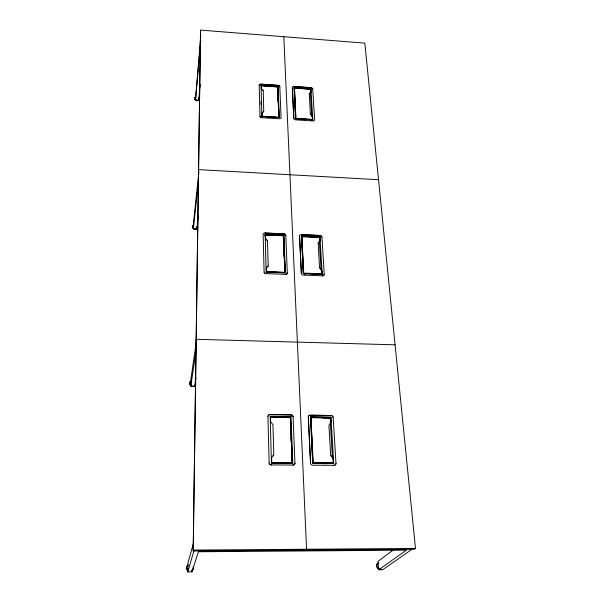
<?xml version="1.0" encoding="UTF-8"?>
<svg xmlns="http://www.w3.org/2000/svg" width="602" height="602" viewBox="0 0 602 602"><rect width="100%" height="100%" fill="white"/><g stroke="black" fill="none" stroke-linecap="round" stroke-linejoin="round"><path stroke-width="0.9" d="M193.558 542.906L187.907 563.179L187.764 571.9L191.993 571.855L192.015 570.109M198.336 177.093L193.475 222.853L193.377 228.813L196.869 228.971L196.907 226.42M200.775 35.977L195.484 99.955L198.698 100.165L198.735 97.644M193.197 550.988L200.534 30.1L364.827 43.133L415.493 548.437L414.221 549.317L193.197 550.988L200.534 30.1M195.951 377.943L194.634 386.251L190.804 386.175L190.924 379.012L196.591 339.934M313.221 462.9L333.403 463.262L333.102 458.099L330.671 454.962L328.91 425.494L330.927 422.446M333.44 463.111L333.169 458.363M313.236 462.968L312.762 462.75L310.767 417.743L310.534 418.119M321.935 274L321.716 270.14L321.897 274.158L319.504 274.512M312.536 119.527L312.303 116.156M310.655 418.127L310.767 417.743M295.981 118.526L294.453 88.08L310.685 89.171L310.835 92.392L309.601 93.385L310.722 92.527M277.703 87.614L277.62 86.966M277.8 87.621L277.665 86.921L261.276 85.762M271.735 462.426L271.66 462.893M262.111 116.216L278.982 117.51L278.831 117.074L278.801 117.48M266.438 271.6L285.077 272.405L266.445 272.149M195.831 96.764C192.708 98.118 196.154 101.979 198.269 100.406M195.484 99.955L200.203 46.858M200.451 44.066L200.782 40.342M198.698 100.165L199.571 90.902M199.826 88.125L200.18 84.415M198.404 171.826L198.637 169.629L378.523 179.712M198.532 175.227L198.931 171.495M193.377 228.813L198.344 182.474M196.869 228.971L197.719 221.521M197.93 219.655L198.359 215.93M330.904 422.484L330.633 417.683L310.918 417.389L313.221 462.765L333.44 462.878M196.086 341.01L196.327 339.31L395.078 344.818M190.804 386.175L196.485 347.7M283.519 235.849L283.459 236.345M312.017 120.084L312.513 119.512M318.187 242.832L319.481 267.356L321.634 269.982M321.935 273.79L303.739 273.127L301.873 236.451L319.722 237.361L319.88 241.124L318.165 242.884M321.897 274.158L303.724 273.443L303.551 273.037M259.199 85.168L259.184 85.258A1.904 1.475 12.7 0 1 260.99 84.212L278.041 85.424A1.768 1.362 13.7 0 1 279.81 86.718L279.825 86.635A1.768 1.362 13.7 0 0 278.056 85.334L261.005 84.122A1.904 1.475 12.7 0 0 259.199 85.168L259.996 116.367A1.941 1.535 12.9 0 0 261.915 117.721L279.366 118.775A1.798 1.422 14 0 0 281.074 117.668L279.825 86.635M261.042 85.303L278.101 86.507L261.042 85.303L261.885 116.495L279.313 117.548L261.9 116.412M261.396 88.915L263.127 90.571M262.743 90.104L263.27 91.098L263.729 111.43M309.277 93.731L310.339 113.996L312.152 116.058L310.339 113.996M259.996 116.367L260.019 116.284A1.941 1.535 12.9 0 0 261.93 117.638L261.915 117.721M263.367 111.859L262.179 112.747L263.744 111.362M268.191 265.918L267.476 240.559M195.71 384.407L194.326 385.927L195.161 385.28A3.13 2.927 3.2 0 0 195.718 384.407L195.816 383.91M266.377 267.709L266.423 271.652L284.814 272.698M292.196 462.75L290.465 417.337L292.309 462.554M194.732 229.061C193.317 229.904 190.962 225.878 193.385 224.96M292.324 87.516L293.806 118.586L292.324 87.516A1.761 1.355 14.7 0 1 293.979 86.47L310.843 87.666A1.881 1.452 15.7 0 1 312.724 88.961L314.643 119.866A1.919 1.513 16.2 0 1 312.874 120.972L295.635 119.843A1.798 1.415 15.1 0 1 293.829 118.504M293.979 86.47L310.82 87.749A1.881 1.452 15.7 0 1 312.701 89.051L312.724 88.961M294.039 87.636L295.559 118.699L312.777 119.828L310.91 88.833L294.017 87.726L310.888 88.923M310.88 92.159L310.655 89.224L294.483 88.027L294.145 88.772M285.807 235.314L285.784 235.39A1.941 1.648 16.2 0 0 283.835 233.877L265.098 233.019L283.835 233.877A1.941 1.648 16.2 0 1 285.807 235.314L287.297 273.007A1.979 1.731 17.4 0 1 285.416 274.422L285.438 274.354A1.987 1.731 17.4 0 0 287.32 272.939L287.297 273.007M264.805 235.954L265.143 234.622L283.896 235.48L283.324 237.466L283.467 241.199M265.136 234.441L283.911 235.224L285.356 272.932L266.174 272.179L265.158 234.366L283.911 235.224M267.642 241.199L265.55 238.678L265.377 234.788L265.693 235.269L265.377 234.788L283.602 235.811L285.077 272.405L283.655 235.909M295.559 118.699L294.506 88.163M295.763 118.609L294.227 88.306M267.04 240.07L265.565 238.625M192.219 386.228L193.302 386.258M310.271 91.241L310.91 88.833M266.234 273.601L266.219 273.669A2.137 1.866 15.3 0 1 264.105 272.096L264.12 272.021A2.137 1.866 15.3 0 0 266.234 273.601L285.438 274.354M267.792 266.453L266.49 267.581L268.206 265.866M312.333 116.397L312.521 119.399L295.823 118.346M312.777 119.828L295.574 118.617M187.764 571.9L193.912 550.875M191.993 571.855L198.374 551.763L406.365 550.16L378.696 569.793L378.011 561.357L393.603 549.716M301.354 273.489L299.533 235.939L301.354 273.489A1.979 1.716 19.4 0 0 303.333 275.122L322.318 275.799A2.122 1.829 21.3 0 0 324.26 274.392L324.237 274.459A2.122 1.829 21.3 0 1 322.288 275.866L322.318 275.799M299.51 236.014A1.934 1.64 17.9 0 1 301.324 234.682L319.858 235.457A2.069 1.753 19.6 0 1 321.935 236.97L324.237 274.459M301.414 236.029L303.257 273.639L322.198 274.384L319.94 236.872L301.391 236.097L319.918 236.947M301.324 234.682L319.858 235.457M301.798 236.684L303.438 273.127L301.625 236.729L319.692 237.241L319.444 237.639M319.451 238.437L319.94 236.872M319.91 240.92L319.654 237.263M321.935 236.97L321.904 237.037A2.069 1.753 19.6 0 0 319.828 235.532M321.483 269.794L319.685 267.95M321.897 274.06L303.724 273.443M292.888 465.045L271.494 464.94A2.393 2.31 38.1 0 1 269.139 463.073L267.928 416.283A2.325 2.205 25.8 0 1 270.132 414.56L290.924 414.876A2.16 2.032 30.2 0 1 293.099 416.667L294.942 463.254A2.227 2.122 41.8 0 1 292.858 465.09L292.888 465.045A2.227 2.122 41.8 0 0 294.972 463.209L294.942 463.254M267.905 416.336A2.325 2.205 25.8 0 1 270.11 414.612L270.132 414.56M270.178 416.321L290.999 416.629L270.178 416.321L271.442 463.088L292.813 463.194L290.999 416.629M270.637 421.626L272.939 424.726L273.82 454.435L271.637 457.633L271.713 462.464L292.211 462.502M378.056 562.968L378.568 562.757C374.707 564.262 377.552 570.816 381.299 569.108M290.036 417.856L290.442 417.096L270.456 416.795L290.405 417.081L292.196 462.614M269.139 463.073L269.162 463.028A2.393 2.31 38.1 0 0 271.517 464.894L271.494 464.94M273.225 455.947L273.684 455.24M293.076 416.719L293.099 416.667A2.16 2.032 30.2 0 0 290.901 414.928L270.11 414.612M333.884 465.323L312.784 465.226A2.227 2.099 43.9 0 1 310.549 463.367L308.322 416.893A2.16 2.017 33.4 0 1 310.323 415.177L330.844 415.493A2.318 2.145 36.1 0 1 333.154 417.269L335.999 463.548A2.393 2.235 45.3 0 1 333.847 465.369L333.884 465.323A2.393 2.235 45.3 0 0 336.029 463.502L336.029 463.502M310.414 416.923L330.919 417.284L333.771 463.487L312.686 463.382L310.414 416.923L330.95 417.239L330.084 418.691M291.797 463.525L292.173 462.84L271.698 462.69M187.342 565.647C186.018 567.272 186.364 569.913 188.193 571.012L186.703 569.161A3.582 3.439 -70.9 0 1 187.35 565.639L188.268 564.834L187.342 565.647M308.292 416.945A2.16 2.017 33.4 0 1 310.293 415.229L330.844 415.493M333.154 417.269L333.117 417.321A2.318 2.145 36.1 0 0 330.814 415.546M330.965 422.19L330.633 417.683L322.777 418.089M310.549 463.367L308.322 416.893M310.918 417.389L312.92 462.878M333.072 458.13L331.393 456.406M190.337 383.158L190.849 382.428M196.41 228.813L196.877 228.211M193.408 226.164L192.941 226.758L193.295 228.211M309.262 93.799L309.616 93.318M262.194 112.687L262.103 116.088M305.786 550.138L306.568 549.242L283.82 36.707M312.461 119.76L312.009 120.009M284.829 272.375L283.376 235.608L265.347 235.013M411.738 549.453L382.654 569.748L378.696 569.793M330.581 417.893L328.225 418.089M304.65 273.918L305.658 273.955M304.657 274.015L305.658 274.06M287.891 417.472L288.99 417.495M287.899 417.562L288.998 417.577M195.65 229.302L197.847 227.819A2.859 2.438 7.3 0 1 197.343 228.534L194.657 229.257L192.482 227.594A2.859 2.438 7.3 0 1 193.001 225.223M319.496 274.414L321.671 274.324M310.767 417.675L330.664 417.811M323.492 463.706L330.927 463.532M193.46 550.085L415.493 548.437M271.442 462.855L292.783 463.013M312.679 463.156L333.726 463.307M270.441 416.908L290.412 417.194M310.948 417.51L330.701 417.871M301.399 236.277L319.925 237.12M277.281 417.389L279.14 417.487M196.651 100.654L198.427 100.519L199.593 99.503A2.641 2.062 8.6 0 1 199.134 100.098L196.651 100.654L194.649 99.187M278.937 117.24L277.77 87.139L278.959 117.48M261.878 116.344L279.29 117.488M295.552 118.549L312.762 119.678M191.188 385.874L189.833 384.309A3.13 2.927 3.2 0 1 190.398 381.45L191.248 380.803C189.043 381.811 189.269 385.325 191.586 386.017M196.726 100.579L195.236 99.202M190.721 384.889L191.511 385.37M330.874 455.759L331.371 456.436M379.553 569.214L378.56 568.943L376.987 567.152A3.514 3.183 64.2 0 1 377.258 563.75M187.47 568.619L187.681 569.665M310.331 92.174L311.791 116.359M319.331 240.95L321.069 269.749M330.31 422.431L332.454 457.994M278.101 86.507L279.298 117.638M278.854 117.473L277.62 86.891L261.245 85.732L261.343 88.742M277.838 95.477L278.056 101.083M278.417 110.422L278.666 116.961M283.828 250.537L284.084 257.077M284.445 266.408L284.656 272.014M290.48 422.717L290.661 427.33M291.052 437.488L291.233 442.101M291.661 453.178L291.835 457.791M270.426 416.78L270.576 421.37M260.967 101.783L261.042 104.59M264.105 272.096L263.127 234.276A2.092 1.783 14.4 0 1 265.113 232.944M194.657 99.195A2.641 2.062 8.6 0 1 195.123 97.185M193.408 567.844L193.189 569.063L191.662 570.959L192.58 570.147A3.582 3.439 -70.9 0 0 193.212 566.632L193.408 567.844M195.733 382.405L195.198 381.517A3.13 2.927 3.2 0 1 195.733 382.405"/></g></svg>
